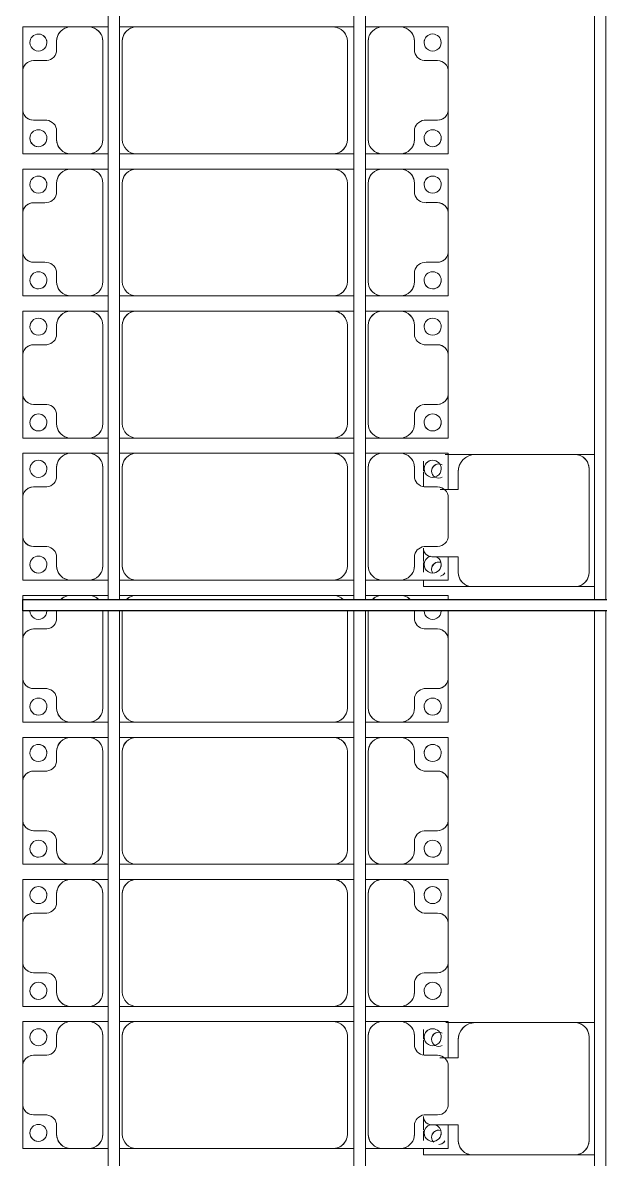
# Model space of a CAD drawing. Header units: millimetres. Extents: x -248177 to 167033, y 156986 to 268923.
# Drawn here: x -241154 to -239123, y 214489 to 218488 of the extents above; entities that cross this region are included whole.
import ezdxf

# ---------------------------------------------------------------- set-up
doc = ezdxf.new("R2010")
doc.units = ezdxf.units.MM
for name, color, linetype, lineweight in [('A-DETL-MBND', 5, 'Continuous', 9), ('A-GENM', 13, 'Continuous', 9), ('S-BEAM', 12, 'Continuous', 9)]:
    doc.layers.add(name, color=color, linetype=linetype, lineweight=lineweight)

# ---------------------------------------------------------------- blocks, each defined once
blk = doc.blocks.new('Dai phaodi lai - DẢI PHAO ĐI LẠI-17681-BỐ TRÍ KHUNG KẾT CẤU BÈ PIN 02')
at = {"layer": 'A-GENM', "color": 7}
for p, q in [((16276.8, 748.4), (16433.1, 748.4)), ((16276.8, 579.3), (16276.8, 748.4)), ((16276.8, 748.4), (16276.8, 579.3)), ((16433.1, 748.4), (16276.8, 748.4)), ((16566.9, 748.4), (16433.1, 748.4)), ((16566.9, 748.4), (16723.2, 748.4)), ((16723.2, 748.4), (16566.9, 748.4)), ((16723.2, 748.4), (16723.2, 579.3)), ((16723.2, 579.3), (16723.2, 748.4)), ((16776.8, 748.4), (16933.1, 748.4)), ((16776.8, 579.3), (16776.8, 748.4)), ((16776.8, 748.4), (16776.8, 579.3)), ((16933.1, 748.4), (16776.8, 748.4)), ((17066.9, 748.4), (16933.1, 748.4)), ((17066.9, 748.4), (17223.2, 748.4)), ((17223.2, 748.4), (17066.9, 748.4)), ((17223.2, 748.4), (17223.2, 579.3)), ((17223.2, 579.3), (17223.2, 748.4)), ((17276.8, 748.4), (17433.1, 748.4)), ((17276.8, 579.3), (17276.8, 748.4)), ((17276.8, 748.4), (17276.8, 579.3)), ((17433.1, 748.4), (17276.8, 748.4)), ((17566.9, 748.4), (17433.1, 748.4)), ((17566.9, 748.4), (17723.2, 748.4)), ((17723.2, 748.4), (17566.9, 748.4)), ((17723.2, 748.4), (17723.2, 579.3)), ((17723.2, 579.3), (17723.2, 748.4)), ((17776.8, 748.4), (17904.6, 748.4)), ((17776.8, 579.3), (17776.8, 748.4)), ((17776.8, 748.4), (17776.8, 579.3)), ((17904.6, 748.4), (17776.8, 748.4)), ((18066.9, 748.4), (17933.1, 748.4)), ((18141.1, 748.4), (18223.2, 748.4)), ((18223.2, 748.4), (18141.1, 748.4)), ((18223.2, 748.4), (18223.2, 579.3)), ((18223.2, 579.3), (18223.2, 748.4)), ((18276.8, 748.4), (18291.2, 748.4)), ((18276.8, 579.3), (18276.8, 748.4)), ((18276.8, 748.4), (18276.8, 579.3)), ((18291.2, 748.4), (18276.8, 748.4)), ((18331.2, 748.4), (18433.1, 748.4)), ((18433.1, 748.4), (18331.2, 748.4)), ((18566.9, 748.4), (18433.1, 748.4)), ((18566.9, 748.4), (18723.2, 748.4)), ((18723.2, 748.4), (18566.9, 748.4)), ((18723.2, 748.4), (18723.2, 579.3)), ((18723.2, 579.3), (18723.2, 748.4)), ((18776.8, 748.4), (18933.1, 748.4)), ((18776.8, 579.3), (18776.8, 748.4)), ((18776.8, 748.4), (18776.8, 579.3)), ((18933.1, 748.4), (18776.8, 748.4)), ((19066.9, 748.4), (18933.1, 748.4)), ((19066.9, 748.4), (19223.2, 748.4)), ((19223.2, 748.4), (19066.9, 748.4)), ((19223.2, 748.4), (19223.2, 579.3)), ((19223.2, 579.3), (19223.2, 748.4)), ((19276.8, 748.4), (19433.1, 748.4)), ((19276.8, 579.3), (19276.8, 748.4)), ((19276.8, 748.4), (19276.8, 579.3)), ((19433.1, 748.4), (19276.8, 748.4)), ((19566.9, 748.4), (19433.1, 748.4)), ((19566.9, 748.4), (19723.2, 748.4)), ((19723.2, 748.4), (19566.9, 748.4)), ((19723.2, 748.4), (19723.2, 579.3)), ((19723.2, 579.3), (19723.2, 748.4)), ((19776.8, 748.4), (19903.8, 748.4)), ((19776.8, 579.3), (19776.8, 748.4)), ((19776.8, 748.4), (19776.8, 579.3)), ((19903.8, 748.4), (19776.8, 748.4)), ((20066.9, 748.4), (19933.1, 748.4)), ((20140.2, 748.4), (20223.2, 748.4)), ((20223.2, 748.4), (20140.2, 748.4)), ((20223.2, 748.4), (20223.2, 579.3)), ((20223.2, 579.3), (20223.2, 748.4)), ((16395.1, 710.4), (16395.1, 670.7)), ((16604.9, 670.7), (16604.9, 710.4)), ((16895.1, 710.4), (16895.1, 670.7)), ((17104.9, 670.7), (17104.9, 710.4)), ((17395.1, 710.4), (17395.1, 670.7)), ((17604.9, 670.7), (17604.9, 710.4)), ((17895.1, 710.4), (17895.1, 670.7)), ((18104.9, 670.7), (18104.9, 710.4)), ((18395.1, 710.4), (18395.1, 670.7)), ((18604.9, 670.7), (18604.9, 710.4)), ((18895.1, 710.4), (18895.1, 670.7)), ((19104.9, 670.7), (19104.9, 710.4)), ((19395.1, 710.4), (19395.1, 670.7)), ((19604.9, 670.7), (19604.9, 710.4)), ((19895.1, 710.4), (19895.1, 670.7)), ((20104.9, 670.7), (20104.9, 710.4)), ((16364.3, 629.3), (16326.8, 629.3)), ((16673.2, 629.3), (16635.7, 629.3)), ((16864.3, 629.3), (16826.8, 629.3)), ((17173.2, 629.3), (17135.7, 629.3)), ((17364.3, 629.3), (17326.8, 629.3)), ((17673.2, 629.3), (17635.7, 629.3)), ((17864.3, 629.3), (17826.8, 629.3)), ((18173.2, 629.3), (18135.7, 629.3)), ((18364.3, 629.3), (18331.2, 629.3)), ((18673.2, 629.3), (18635.7, 629.3)), ((18864.3, 629.3), (18826.8, 629.3)), ((19173.2, 629.3), (19135.7, 629.3)), ((19364.3, 629.3), (19326.8, 629.3)), ((19673.2, 629.3), (19635.7, 629.3)), ((19864.3, 629.3), (19826.8, 629.3)), ((20173.2, 629.3), (20135.7, 629.3)), ((16276.8, 579.3), (16276.8, 516.7)), ((16723.2, 516.7), (16723.2, 579.3)), ((16776.8, 579.3), (16776.8, 516.7)), ((17223.2, 516.7), (17223.2, 579.3)), ((17276.8, 579.3), (17276.8, 516.7)), ((17723.2, 516.7), (17723.2, 579.3)), ((17776.8, 579.3), (17776.8, 516.7)), ((18223.2, 516.7), (18223.2, 579.3)), ((18276.8, 579.3), (18276.8, 516.7)), ((18723.2, 516.7), (18723.2, 579.3)), ((18776.8, 579.3), (18776.8, 516.7)), ((19223.2, 516.7), (19223.2, 579.3)), ((19276.8, 579.3), (19276.8, 516.7)), ((19723.2, 516.7), (19723.2, 579.3)), ((19776.8, 579.3), (19776.8, 516.7)), ((20223.2, 516.7), (20223.2, 579.3)), ((16276.8, 456.7), (16276.8, 516.7)), ((16276.8, 456.7), (16276.8, 516.7)), ((16723.2, 516.7), (16723.2, 456.7)), ((16723.2, 516.7), (16723.2, 456.7)), ((16776.8, 456.7), (16776.8, 516.7)), ((16776.8, 456.7), (16776.8, 516.7)), ((17223.2, 516.7), (17223.2, 456.7)), ((17223.2, 516.7), (17223.2, 456.7)), ((17276.8, 456.7), (17276.8, 516.7)), ((17276.8, 456.7), (17276.8, 516.7)), ((17723.2, 516.7), (17723.2, 456.7)), ((17723.2, 516.7), (17723.2, 456.7)), ((17776.8, 456.7), (17776.8, 516.7)), ((17776.8, 456.7), (17776.8, 516.7)), ((18223.2, 516.7), (18223.2, 456.7)), ((18223.2, 516.7), (18223.2, 456.7)), ((18276.8, 456.7), (18276.8, 516.7)), ((18276.8, 456.7), (18276.8, 516.7)), ((18723.2, 516.7), (18723.2, 456.7)), ((18723.2, 516.7), (18723.2, 456.7)), ((18776.8, 456.7), (18776.8, 516.7)), ((18776.8, 456.7), (18776.8, 516.7)), ((19223.2, 516.7), (19223.2, 456.7)), ((19223.2, 516.7), (19223.2, 456.7)), ((19276.8, 456.7), (19276.8, 516.7)), ((19276.8, 456.7), (19276.8, 516.7)), ((19723.2, 516.7), (19723.2, 456.7)), ((19723.2, 516.7), (19723.2, 456.7)), ((19776.8, 456.7), (19776.8, 516.7)), ((19776.8, 456.7), (19776.8, 516.7)), ((20223.2, 516.7), (20223.2, 456.7)), ((20223.2, 516.7), (20223.2, 456.7)), ((16326.8, 466.7), (16673.2, 466.7)), ((16826.8, 466.7), (17173.2, 466.7)), ((17326.8, 466.7), (17673.2, 466.7)), ((17826.8, 466.7), (18173.2, 466.7)), ((18331.2, 466.7), (18673.2, 466.7)), ((18826.8, 466.7), (19173.2, 466.7)), ((19326.8, 466.7), (19673.2, 466.7)), ((19826.8, 466.7), (20173.2, 466.7)), ((16276.8, 343.3), (16276.8, 416.7)), ((16276.8, 343.3), (16276.8, 416.7)), ((16723.2, 416.7), (16723.2, 343.3)), ((16723.2, 416.7), (16723.2, 343.3)), ((16776.8, 343.3), (16776.8, 416.7)), ((16776.8, 343.3), (16776.8, 416.7)), ((17223.2, 416.7), (17223.2, 343.3)), ((17223.2, 416.7), (17223.2, 343.3)), ((17276.8, 343.3), (17276.8, 416.7)), ((17276.8, 343.3), (17276.8, 416.7)), ((17723.2, 416.7), (17723.2, 343.3)), ((17723.2, 416.7), (17723.2, 343.3)), ((17776.8, 343.3), (17776.8, 416.7)), ((17776.8, 343.3), (17776.8, 416.7)), ((18223.2, 416.7), (18223.2, 343.3)), ((18223.2, 416.7), (18223.2, 343.3)), ((18276.8, 343.3), (18276.8, 416.7)), ((18276.8, 343.3), (18276.8, 416.7)), ((18723.2, 416.7), (18723.2, 343.3)), ((18723.2, 416.7), (18723.2, 343.3)), ((18776.8, 343.3), (18776.8, 416.7)), ((18776.8, 343.3), (18776.8, 416.7)), ((19223.2, 416.7), (19223.2, 343.3)), ((19223.2, 416.7), (19223.2, 343.3)), ((19276.8, 343.3), (19276.8, 416.7)), ((19276.8, 343.3), (19276.8, 416.7)), ((19723.2, 416.7), (19723.2, 343.3)), ((19723.2, 416.7), (19723.2, 343.3)), ((19776.8, 343.3), (19776.8, 416.7)), ((19776.8, 343.3), (19776.8, 416.7)), ((20223.2, 416.7), (20223.2, 343.3)), ((20223.2, 416.7), (20223.2, 343.3)), ((16673.2, 393.3), (16326.8, 393.3)), ((17173.2, 393.3), (16826.8, 393.3)), ((17673.2, 393.3), (17326.8, 393.3)), ((18173.2, 393.3), (17826.8, 393.3)), ((18673.2, 393.3), (18331.2, 393.3)), ((19173.2, 393.3), (18826.8, 393.3)), ((19673.2, 393.3), (19326.8, 393.3)), ((20173.2, 393.3), (19826.8, 393.3)), ((16276.8, 343.3), (16276.8, -348.3)), ((16723.2, -348.3), (16723.2, 343.3)), ((16776.8, 343.3), (16776.8, -348.3)), ((17223.2, -348.3), (17223.2, 343.3)), ((17276.8, 343.3), (17276.8, -348.3)), ((17723.2, -348.3), (17723.2, 343.3)), ((17776.8, 343.3), (17776.8, -348.3)), ((18223.2, -348.3), (18223.2, 343.3)), ((18276.8, 343.3), (18276.8, -348.3)), ((18723.2, -348.3), (18723.2, 343.3)), ((18776.8, 343.3), (18776.8, -348.3)), ((19223.2, -348.3), (19223.2, 343.3)), ((19276.8, 343.3), (19276.8, -348.3)), ((19723.2, -348.3), (19723.2, 343.3)), ((19776.8, 343.3), (19776.8, -348.3)), ((20223.2, -348.3), (20223.2, 343.3)), ((16276.8, -408.3), (16276.8, -348.3)), ((16276.8, -408.3), (16276.8, -348.3)), ((16723.2, -348.3), (16723.2, -408.3)), ((16723.2, -348.3), (16723.2, -408.3)), ((16776.8, -408.3), (16776.8, -348.3)), ((16776.8, -408.3), (16776.8, -348.3)), ((17223.2, -348.3), (17223.2, -408.3)), ((17223.2, -348.3), (17223.2, -408.3)), ((17276.8, -408.3), (17276.8, -348.3)), ((17276.8, -408.3), (17276.8, -348.3)), ((17723.2, -348.3), (17723.2, -408.3)), ((17723.2, -348.3), (17723.2, -408.3)), ((17776.8, -408.3), (17776.8, -348.3)), ((17776.8, -408.3), (17776.8, -348.3)), ((18223.2, -348.3), (18223.2, -408.3)), ((18223.2, -348.3), (18223.2, -408.3)), ((18276.8, -408.3), (18276.8, -348.3)), ((18276.8, -408.3), (18276.8, -348.3)), ((18723.2, -348.3), (18723.2, -408.3)), ((18723.2, -348.3), (18723.2, -408.3)), ((18776.8, -408.3), (18776.8, -348.3)), ((18776.8, -408.3), (18776.8, -348.3)), ((19223.2, -348.3), (19223.2, -408.3)), ((19223.2, -348.3), (19223.2, -408.3)), ((19276.8, -408.3), (19276.8, -348.3)), ((19276.8, -408.3), (19276.8, -348.3)), ((19723.2, -348.3), (19723.2, -408.3)), ((19723.2, -348.3), (19723.2, -408.3)), ((19776.8, -408.3), (19776.8, -348.3)), ((19776.8, -408.3), (19776.8, -348.3)), ((20223.2, -348.3), (20223.2, -408.3)), ((20223.2, -348.3), (20223.2, -408.3)), ((16326.8, -398.3), (16673.2, -398.3)), ((16826.8, -398.3), (17173.2, -398.3)), ((17326.8, -398.3), (17673.2, -398.3)), ((17826.8, -398.3), (18173.2, -398.3)), ((18331.2, -398.3), (18673.2, -398.3)), ((18826.8, -398.3), (19173.2, -398.3)), ((19326.8, -398.3), (19673.2, -398.3)), ((19826.8, -398.3), (20173.2, -398.3)), ((16276.8, -516.7), (16276.8, -448.3)), ((16276.8, -516.7), (16276.8, -448.3)), ((16673.2, -466.7), (16326.8, -466.7)), ((16723.2, -448.3), (16723.2, -516.7)), ((16723.2, -448.3), (16723.2, -516.7)), ((16776.8, -516.7), (16776.8, -448.3)), ((16776.8, -516.7), (16776.8, -448.3)), ((17173.2, -466.7), (16826.8, -466.7)), ((17223.2, -448.3), (17223.2, -516.7)), ((17223.2, -448.3), (17223.2, -516.7)), ((17276.8, -516.7), (17276.8, -448.3)), ((17276.8, -516.7), (17276.8, -448.3)), ((17673.2, -466.7), (17326.8, -466.7)), ((17723.2, -448.3), (17723.2, -516.7)), ((17723.2, -448.3), (17723.2, -516.7)), ((17776.8, -516.7), (17776.8, -448.3)), ((17776.8, -516.7), (17776.8, -448.3)), ((18173.2, -466.7), (17826.8, -466.7)), ((18223.2, -448.3), (18223.2, -516.7)), ((18223.2, -448.3), (18223.2, -516.7)), ((18276.8, -516.7), (18276.8, -448.3)), ((18276.8, -516.7), (18276.8, -448.3)), ((18673.2, -466.7), (18331.2, -466.7)), ((18723.2, -448.3), (18723.2, -516.7)), ((18723.2, -448.3), (18723.2, -516.7)), ((18776.8, -516.7), (18776.8, -448.3)), ((18776.8, -516.7), (18776.8, -448.3)), ((19173.2, -466.7), (18826.8, -466.7)), ((19223.2, -448.3), (19223.2, -516.7)), ((19223.2, -448.3), (19223.2, -516.7)), ((19276.8, -516.7), (19276.8, -448.3)), ((19276.8, -516.7), (19276.8, -448.3)), ((19673.2, -466.7), (19326.8, -466.7)), ((19723.2, -448.3), (19723.2, -516.7)), ((19723.2, -448.3), (19723.2, -516.7)), ((19776.8, -516.7), (19776.8, -448.3)), ((19776.8, -516.7), (19776.8, -448.3)), ((20173.2, -466.7), (19826.8, -466.7)), ((20223.2, -448.3), (20223.2, -516.7)), ((20223.2, -448.3), (20223.2, -516.7)), ((16276.8, -516.7), (16276.8, -579.3)), ((16723.2, -579.3), (16723.2, -516.7)), ((16776.8, -516.7), (16776.8, -579.3)), ((17223.2, -579.3), (17223.2, -516.7)), ((17276.8, -516.7), (17276.8, -579.3)), ((17723.2, -579.3), (17723.2, -516.7)), ((17776.8, -516.7), (17776.8, -579.3)), ((18223.2, -579.3), (18223.2, -516.7)), ((18276.8, -516.7), (18276.8, -579.3)), ((18723.2, -579.3), (18723.2, -516.7)), ((18776.8, -516.7), (18776.8, -579.3)), ((19223.2, -579.3), (19223.2, -516.7)), ((19276.8, -516.7), (19276.8, -579.3)), ((19723.2, -579.3), (19723.2, -516.7)), ((19776.8, -516.7), (19776.8, -579.3)), ((20223.2, -579.3), (20223.2, -516.7)), ((16276.8, -748.4), (16276.8, -579.3)), ((16276.8, -579.3), (16276.8, -748.4)), ((16723.2, -579.3), (16723.2, -748.4)), ((16723.2, -748.4), (16723.2, -579.3)), ((16776.8, -748.4), (16776.8, -579.3)), ((16776.8, -579.3), (16776.8, -748.4)), ((17223.2, -579.3), (17223.2, -748.4)), ((17223.2, -748.4), (17223.2, -579.3)), ((17276.8, -748.4), (17276.8, -579.3)), ((17276.8, -579.3), (17276.8, -748.4)), ((17723.2, -579.3), (17723.2, -748.4)), ((17723.2, -748.4), (17723.2, -579.3)), ((17776.8, -748.4), (17776.8, -579.3)), ((17776.8, -579.3), (17776.8, -748.4)), ((18223.2, -579.3), (18223.2, -748.4)), ((18223.2, -748.4), (18223.2, -579.3)), ((18276.8, -748.4), (18276.8, -579.3)), ((18276.8, -579.3), (18276.8, -748.4)), ((18723.2, -579.3), (18723.2, -748.4)), ((18723.2, -748.4), (18723.2, -579.3)), ((18776.8, -748.4), (18776.8, -579.3)), ((18776.8, -579.3), (18776.8, -748.4)), ((19223.2, -579.3), (19223.2, -748.4)), ((19223.2, -748.4), (19223.2, -579.3)), ((19276.8, -748.4), (19276.8, -579.3)), ((19276.8, -579.3), (19276.8, -748.4)), ((19723.2, -579.3), (19723.2, -748.4)), ((19723.2, -748.4), (19723.2, -579.3)), ((19776.8, -748.4), (19776.8, -579.3)), ((19776.8, -579.3), (19776.8, -748.4)), ((20223.2, -579.3), (20223.2, -748.4)), ((20223.2, -748.4), (20223.2, -579.3)), ((16326.8, -629.3), (16364.3, -629.3)), ((16635.7, -629.3), (16673.2, -629.3)), ((16826.8, -629.3), (16864.3, -629.3)), ((17135.7, -629.3), (17173.2, -629.3)), ((17326.8, -629.3), (17364.3, -629.3)), ((17635.7, -629.3), (17673.2, -629.3)), ((17826.8, -629.3), (17864.3, -629.3)), ((18135.7, -629.3), (18173.2, -629.3)), ((18331.2, -629.3), (18364.3, -629.3)), ((18635.7, -629.3), (18673.2, -629.3)), ((18826.8, -629.3), (18864.3, -629.3)), ((19135.7, -629.3), (19173.2, -629.3)), ((19326.8, -629.3), (19364.3, -629.3)), ((19635.7, -629.3), (19673.2, -629.3)), ((19826.8, -629.3), (19864.3, -629.3)), ((20135.7, -629.3), (20173.2, -629.3)), ((16395.1, -670.7), (16395.1, -710.4)), ((16604.9, -710.4), (16604.9, -670.7)), ((16895.1, -670.7), (16895.1, -710.4)), ((17104.9, -710.4), (17104.9, -670.7)), ((17395.1, -670.7), (17395.1, -710.4)), ((17604.9, -710.4), (17604.9, -670.7)), ((17895.1, -670.7), (17895.1, -710.4)), ((18104.9, -710.4), (18104.9, -670.7)), ((18395.1, -670.7), (18395.1, -710.4)), ((18604.9, -710.4), (18604.9, -670.7)), ((18895.1, -670.7), (18895.1, -710.4)), ((19104.9, -710.4), (19104.9, -670.7)), ((19395.1, -670.7), (19395.1, -710.4)), ((19604.9, -710.4), (19604.9, -670.7)), ((19895.1, -670.7), (19895.1, -710.4)), ((20104.9, -710.4), (20104.9, -670.7)), ((16433.1, -748.4), (16276.8, -748.4)), ((16276.8, -748.4), (16433.1, -748.4)), ((16433.1, -748.4), (16566.9, -748.4)), ((16723.2, -748.4), (16566.9, -748.4)), ((16566.9, -748.4), (16723.2, -748.4)), ((16933.1, -748.4), (16776.8, -748.4)), ((16776.8, -748.4), (16933.1, -748.4)), ((16933.1, -748.4), (17066.9, -748.4)), ((17223.2, -748.4), (17066.9, -748.4)), ((17066.9, -748.4), (17223.2, -748.4)), ((17433.1, -748.4), (17276.8, -748.4)), ((17276.8, -748.4), (17433.1, -748.4)), ((17433.1, -748.4), (17566.9, -748.4)), ((17723.2, -748.4), (17566.9, -748.4)), ((17566.9, -748.4), (17723.2, -748.4)), ((17933.1, -748.4), (17776.8, -748.4)), ((17776.8, -748.4), (17933.1, -748.4)), ((17933.1, -748.4), (18066.9, -748.4)), ((18223.2, -748.4), (18066.9, -748.4)), ((18066.9, -748.4), (18223.2, -748.4)), ((18291.2, -748.4), (18276.8, -748.4)), ((18276.8, -748.4), (18291.2, -748.4)), ((18433.1, -748.4), (18331.2, -748.4)), ((18331.2, -748.4), (18433.1, -748.4)), ((18433.1, -748.4), (18566.9, -748.4)), ((18723.2, -748.4), (18566.9, -748.4)), ((18566.9, -748.4), (18723.2, -748.4)), ((18933.1, -748.4), (18776.8, -748.4)), ((18776.8, -748.4), (18933.1, -748.4)), ((18933.1, -748.4), (19066.9, -748.4)), ((19223.2, -748.4), (19066.9, -748.4)), ((19066.9, -748.4), (19223.2, -748.4)), ((19433.1, -748.4), (19276.8, -748.4)), ((19276.8, -748.4), (19433.1, -748.4)), ((19433.1, -748.4), (19566.9, -748.4)), ((19723.2, -748.4), (19566.9, -748.4)), ((19566.9, -748.4), (19723.2, -748.4)), ((19933.1, -748.4), (19776.8, -748.4)), ((19776.8, -748.4), (19933.1, -748.4)), ((19933.1, -748.4), (20066.9, -748.4)), ((20223.2, -748.4), (20066.9, -748.4)), ((20066.9, -748.4), (20223.2, -748.4))]:
    blk.add_line(p, q, dxfattribs=at)
for centre, radius, start, end in [((16331.6, 693.3), 30, 90, 270), ((16331.6, 693.3), 30, 90, 180), ((16331.6, 693.3), 30, 270, 90), ((16331.6, 693.3), 30, 270, 90), ((16433.1, 710.4), 38, 90, 180), ((16433.1, 710.4), 38, 90, 180), ((16433.1, 710.4), 38, 127.0533, 180), ((16433.1, 710.4), 38, 127.0533, 180), ((16433.1, 710.4), 38, 90, 105), ((16433.1, 710.4), 38, 90, 105), ((16566.9, 710.4), 38, 360, 90), ((16566.9, 710.4), 38, 75, 90), ((16566.9, 710.4), 38, 360, 90), ((16566.9, 710.4), 38, 75, 90), ((16566.9, 710.4), 38, 0, 60), ((16566.9, 710.4), 38, 0, 60), ((16668.4, 693.3), 30, 90, 270), ((16668.4, 693.3), 30, 90, 270), ((16668.4, 693.3), 30, 270, 90), ((16668.4, 693.3), 30, 0, 90), ((16831.6, 693.3), 30, 90, 270), ((16831.6, 693.3), 30, 90, 180), ((16831.6, 693.3), 30, 270, 90), ((16831.6, 693.3), 30, 270, 90), ((16933.1, 710.4), 38, 90, 180), ((16933.1, 710.4), 38, 90, 180), ((16933.1, 710.4), 38, 120, 180), ((16933.1, 710.4), 38, 120, 180), ((16933.1, 710.4), 38, 90, 105), ((16933.1, 710.4), 38, 90, 105), ((17066.9, 710.4), 38, 360, 90), ((17066.9, 710.4), 38, 75, 90), ((17066.9, 710.4), 38, 360, 90), ((17066.9, 710.4), 38, 75, 90), ((17066.9, 710.4), 38, 360, 60), ((17066.9, 710.4), 38, 360, 60), ((17168.4, 693.3), 30, 90, 270), ((17168.4, 693.3), 30, 90, 270), ((17168.4, 693.3), 30, 270, 90), ((17168.4, 693.3), 30, 0, 90), ((17331.6, 693.3), 30, 90, 270), ((17331.6, 693.3), 30, 90, 180), ((17331.6, 693.3), 30, 270, 90), ((17331.6, 693.3), 30, 270, 90), ((17433.1, 710.4), 38, 90, 180), ((17433.1, 710.4), 38, 90, 180), ((17433.1, 710.4), 38, 120, 180), ((17433.1, 710.4), 38, 120, 180), ((17433.1, 710.4), 38, 90, 105), ((17433.1, 710.4), 38, 90, 105), ((17566.9, 710.4), 38, 360, 90), ((17566.9, 710.4), 38, 75, 90), ((17566.9, 710.4), 38, 360, 90), ((17566.9, 710.4), 38, 75, 90), ((17566.9, 710.4), 38, 360, 60), ((17566.9, 710.4), 38, 360, 60), ((17668.4, 693.3), 30, 90, 270), ((17668.4, 693.3), 30, 90, 270), ((17668.4, 693.3), 30, 270, 90), ((17668.4, 693.3), 30, 0, 90), ((17831.6, 693.3), 30, 90, 270), ((17831.6, 693.3), 30, 90, 180), ((17831.6, 693.3), 30, 270, 90), ((17831.6, 693.3), 30, 270, 90), ((17933.1, 710.4), 38, 90, 180), ((17933.1, 710.4), 38, 135, 180), ((17933.1, 710.4), 38, 135, 180), ((18066.9, 710.4), 38, 0, 90), ((18168.4, 693.3), 30, 90, 150), ((18168.4, 693.3), 30, 90, 150), ((18168.4, 693.3), 30, 270, 90), ((18168.4, 693.3), 30, 0, 90), ((18331.6, 693.3), 30, 270, 90), ((18331.6, 693.3), 30, 270, 90), ((18433.1, 710.4), 38, 90, 180), ((18433.1, 710.4), 38, 90, 180), ((18433.1, 710.4), 38, 120, 180), ((18433.1, 710.4), 38, 120, 180), ((18433.1, 710.4), 38, 90, 105), ((18433.1, 710.4), 38, 90, 105), ((18566.9, 710.4), 38, 0, 90), ((18566.9, 710.4), 38, 75, 90), ((18566.9, 710.4), 38, 0, 90), ((18566.9, 710.4), 38, 75, 90), ((18566.9, 710.4), 38, 0, 60), ((18566.9, 710.4), 38, 0, 60), ((18668.4, 693.3), 30, 90, 270), ((18668.4, 693.3), 30, 90, 270), ((18668.4, 693.3), 30, 270, 90), ((18668.4, 693.3), 30, 0, 90), ((18831.6, 693.3), 30, 90, 270), ((18831.6, 693.3), 30, 90, 180), ((18831.6, 693.3), 30, 270, 90), ((18831.6, 693.3), 30, 270, 90), ((18933.1, 710.4), 38, 90, 180), ((18933.1, 710.4), 38, 90, 180), ((18933.1, 710.4), 38, 120, 180), ((18933.1, 710.4), 38, 120, 180), ((18933.1, 710.4), 38, 90, 105), ((18933.1, 710.4), 38, 90, 105), ((19066.9, 710.4), 38, 360, 90), ((19066.9, 710.4), 38, 75, 90), ((19066.9, 710.4), 38, 360, 90), ((19066.9, 710.4), 38, 75, 90), ((19066.9, 710.4), 38, 0, 60), ((19066.9, 710.4), 38, 0, 60), ((19168.4, 693.3), 30, 90, 270), ((19168.4, 693.3), 30, 90, 270), ((19168.4, 693.3), 30, 270, 90), ((19168.4, 693.3), 30, 0, 90), ((19331.6, 693.3), 30, 90, 270), ((19331.6, 693.3), 30, 90, 180), ((19331.6, 693.3), 30, 270, 90), ((19331.6, 693.3), 30, 270, 90), ((19433.1, 710.4), 38, 90, 180), ((19433.1, 710.4), 38, 90, 180), ((19433.1, 710.4), 38, 120, 180), ((19433.1, 710.4), 38, 120, 180), ((19433.1, 710.4), 38, 90, 105), ((19433.1, 710.4), 38, 90, 105), ((19566.9, 710.4), 38, 360, 90), ((19566.9, 710.4), 38, 75, 90), ((19566.9, 710.4), 38, 360, 90), ((19566.9, 710.4), 38, 75, 90), ((19566.9, 710.4), 38, 0, 60), ((19566.9, 710.4), 38, 0, 60), ((19668.4, 693.3), 30, 90, 270), ((19668.4, 693.3), 30, 90, 270), ((19668.4, 693.3), 30, 270, 90), ((19668.4, 693.3), 30, 0, 90), ((19831.6, 693.3), 30, 90, 270), ((19831.6, 693.3), 30, 90, 180), ((19831.6, 693.3), 30, 270, 90), ((19831.6, 693.3), 30, 270, 90), ((19933.1, 710.4), 38, 90, 180), ((19933.1, 710.4), 38, 135, 180), ((19933.1, 710.4), 38, 135, 180), ((20066.9, 710.4), 38, 0, 90), ((20168.4, 693.3), 30, 90, 165), ((20168.4, 693.3), 30, 90, 165), ((20168.4, 693.3), 30, 270, 90), ((20168.4, 693.3), 30, 0, 90), ((16331.6, 693.3), 30, 195, 270), ((16668.4, 693.3), 30, 270, 345), ((16831.6, 693.3), 30, 195, 270), ((17168.4, 693.3), 30, 270, 345), ((17331.6, 693.3), 30, 195, 270), ((17668.4, 693.3), 30, 270, 345), ((17831.6, 693.3), 30, 195, 270), ((18168.4, 693.3), 30, 195, 270), ((18168.4, 693.3), 30, 195, 270), ((18168.4, 693.3), 30, 270, 345), ((18668.4, 693.3), 30, 270, 345), ((18831.6, 693.3), 30, 195, 270), ((19168.4, 693.3), 30, 270, 345), ((19331.6, 693.3), 30, 195, 270), ((19668.4, 693.3), 30, 270, 345), ((19831.6, 693.3), 30, 195, 270), ((20168.4, 693.3), 30, 195, 270), ((20168.4, 693.3), 30, 195, 270), ((20168.4, 693.3), 30, 270, 345), ((16355.2, 668.2), 40, 283.1885, 3.5081), ((16644.8, 668.2), 40, 176.4919, 256.8115), ((16855.2, 668.2), 40, 283.1885, 3.5081), ((17144.8, 668.2), 40, 176.4919, 256.8115), ((17355.2, 668.2), 40, 283.1885, 3.5081), ((17644.8, 668.2), 40, 176.4919, 256.8115), ((17855.2, 668.2), 40, 283.1885, 3.5081), ((18144.8, 668.2), 40, 176.4919, 256.8115), ((18355.2, 668.2), 40, 283.1885, 3.5081), ((18644.8, 668.2), 40, 176.4919, 256.8115), ((18855.2, 668.2), 40, 283.1885, 3.5081), ((19144.8, 668.2), 40, 176.4919, 256.8115), ((19355.2, 668.2), 40, 283.1885, 3.5081), ((19644.8, 668.2), 40, 176.4919, 256.8115), ((19855.2, 668.2), 40, 283.1885, 3.5081), ((20144.8, 668.2), 40, 176.4919, 256.8115), ((16326.8, 579.3), 50, 90, 180), ((16326.8, 579.3), 50, 90, 165), ((16673.2, 579.3), 50, 0, 90), ((16673.2, 579.3), 50, 15, 90), ((16826.8, 579.3), 50, 90, 180), ((16826.8, 579.3), 50, 90, 165), ((17173.2, 579.3), 50, 0, 90), ((17173.2, 579.3), 50, 15, 90), ((17326.8, 579.3), 50, 90, 180), ((17326.8, 579.3), 50, 90, 165), ((17673.2, 579.3), 50, 0, 90), ((17673.2, 579.3), 50, 15, 90), ((17826.8, 579.3), 50, 90, 180), ((17826.8, 579.3), 50, 90, 165), ((18173.2, 579.3), 50, 0, 90), ((18173.2, 579.3), 50, 15, 90), ((18326.8, 579.3), 50, 135, 180), ((18326.8, 579.3), 50, 135, 165), ((18673.2, 579.3), 50, 0, 90), ((18673.2, 579.3), 50, 15, 90), ((18826.8, 579.3), 50, 90, 180), ((18826.8, 579.3), 50, 90, 165), ((19173.2, 579.3), 50, 0, 90), ((19173.2, 579.3), 50, 15, 90), ((19326.8, 579.3), 50, 90, 180), ((19326.8, 579.3), 50, 90, 165), ((19673.2, 579.3), 50, 0, 90), ((19673.2, 579.3), 50, 15, 90), ((19826.8, 579.3), 50, 90, 180), ((19826.8, 579.3), 50, 90, 165), ((20173.2, 579.3), 50, 0, 90), ((20173.2, 579.3), 50, 15, 90), ((16326.8, 516.7), 50, 180, 270), ((16326.8, 516.7), 50, 195, 270), ((16673.2, 516.7), 50, 270, 0), ((16673.2, 516.7), 50, 270, 345), ((16826.8, 516.7), 50, 180, 270), ((16826.8, 516.7), 50, 195, 270), ((17173.2, 516.7), 50, 270, 0), ((17173.2, 516.7), 50, 270, 345), ((17326.8, 516.7), 50, 180, 270), ((17326.8, 516.7), 50, 195, 270), ((17673.2, 516.7), 50, 270, 0), ((17673.2, 516.7), 50, 270, 345), ((17826.8, 516.7), 50, 180, 270), ((17826.8, 516.7), 50, 195, 270), ((18173.2, 516.7), 50, 270, 0), ((18173.2, 516.7), 50, 270, 345), ((18326.8, 516.7), 50, 180, 225), ((18326.8, 516.7), 50, 195, 225), ((18673.2, 516.7), 50, 270, 360), ((18673.2, 516.7), 50, 270, 345), ((18826.8, 516.7), 50, 180, 270), ((18826.8, 516.7), 50, 195, 270), ((19173.2, 516.7), 50, 270, 0), ((19173.2, 516.7), 50, 270, 345), ((19326.8, 516.7), 50, 180, 270), ((19326.8, 516.7), 50, 195, 270), ((19673.2, 516.7), 50, 270, 0), ((19673.2, 516.7), 50, 270, 345), ((19826.8, 516.7), 50, 180, 270), ((19826.8, 516.7), 50, 195, 270), ((20173.2, 516.7), 50, 270, 0), ((20173.2, 516.7), 50, 270, 345), ((16326.8, 343.3), 50, 90, 180), ((16326.8, 343.3), 50, 150, 180), ((16326.8, 343.3), 50, 105, 135), ((16673.2, 343.3), 50, 360, 90), ((16673.2, 343.3), 50, 360, 75), ((16826.8, 343.3), 50, 90, 180), ((16826.8, 343.3), 50, 150, 180), ((16826.8, 343.3), 50, 105, 135), ((17173.2, 343.3), 50, 360, 90), ((17173.2, 343.3), 50, 360, 75), ((17326.8, 343.3), 50, 90, 180), ((17326.8, 343.3), 50, 150, 180), ((17326.8, 343.3), 50, 120, 135), ((17673.2, 343.3), 50, 360, 90), ((17673.2, 343.3), 50, 360, 75), ((17826.8, 343.3), 50, 90, 180), ((17826.8, 343.3), 50, 150, 180), ((17826.8, 343.3), 50, 105, 135), ((18173.2, 343.3), 50, 360, 90), ((18173.2, 343.3), 50, 360, 75), ((18326.8, 343.3), 50, 135, 180), ((18326.8, 343.3), 50, 150, 180), ((18673.2, 343.3), 50, 360, 90), ((18673.2, 343.3), 50, 360, 75), ((18826.8, 343.3), 50, 90, 180), ((18826.8, 343.3), 50, 150, 180), ((18826.8, 343.3), 50, 105, 135), ((19173.2, 343.3), 50, 0, 90), ((19173.2, 343.3), 50, 360, 75), ((19326.8, 343.3), 50, 90, 180), ((19326.8, 343.3), 50, 150, 180), ((19326.8, 343.3), 50, 105, 135), ((19673.2, 343.3), 50, 360, 90), ((19673.2, 343.3), 50, 360, 75), ((19826.8, 343.3), 50, 90, 180), ((19826.8, 343.3), 50, 150, 180), ((19826.8, 343.3), 50, 105, 135), ((20173.2, 343.3), 50, 360, 90), ((20173.2, 343.3), 50, 360, 75), ((16326.8, -348.3), 50, 180, 270), ((16673.2, -348.3), 50, 270, 360), ((16673.2, -348.3), 50, 270, 360), ((16826.8, -348.3), 50, 180, 270), ((17173.2, -348.3), 50, 270, 360), ((17173.2, -348.3), 50, 270, 360), ((17326.8, -348.3), 50, 180, 270), ((17673.2, -348.3), 50, 270, 0), ((17673.2, -348.3), 50, 270, 0), ((17826.8, -348.3), 50, 180, 270), ((18173.2, -348.3), 50, 270, 0), ((18173.2, -348.3), 50, 310.3731, 0), ((18326.8, -348.3), 50, 180, 225), ((18673.2, -348.3), 50, 270, 360), ((18673.2, -348.3), 50, 270, 360), ((18826.8, -348.3), 50, 180, 270), ((19173.2, -348.3), 50, 270, 0), ((19173.2, -348.3), 50, 270, 0), ((19326.8, -348.3), 50, 180, 270), ((19673.2, -348.3), 50, 270, 0), ((19673.2, -348.3), 50, 270, 0), ((19826.8, -348.3), 50, 180, 270), ((20173.2, -348.3), 50, 270, 360), ((20173.2, -348.3), 50, 270, 360), ((16326.8, -348.3), 50, 195, 270), ((16826.8, -348.3), 50, 195, 270), ((17326.8, -348.3), 50, 195, 270), ((17826.8, -348.3), 50, 195, 270), ((18173.2, -348.3), 50, 270, 300), ((18326.8, -348.3), 50, 195, 225), ((18826.8, -348.3), 50, 195, 270), ((19326.8, -348.3), 50, 195, 270), ((19826.8, -348.3), 50, 195, 270), ((16326.8, -516.7), 50, 90, 180), ((16326.8, -516.7), 50, 90, 165), ((16673.2, -516.7), 50, 360, 90), ((16673.2, -516.7), 50, 15, 90), ((16826.8, -516.7), 50, 90, 180), ((16826.8, -516.7), 50, 90, 165), ((17173.2, -516.7), 50, 0, 90), ((17173.2, -516.7), 50, 15, 90), ((17326.8, -516.7), 50, 90, 180), ((17326.8, -516.7), 50, 90, 165), ((17673.2, -516.7), 50, 360, 90), ((17673.2, -516.7), 50, 15, 90), ((17826.8, -516.7), 50, 90, 180), ((17826.8, -516.7), 50, 90, 165), ((18173.2, -516.7), 50, 360, 90), ((18173.2, -516.7), 50, 15, 90), ((18673.2, -516.7), 50, 0, 90), ((18673.2, -516.7), 50, 15, 90), ((18826.8, -516.7), 50, 90, 180), ((18826.8, -516.7), 50, 90, 165), ((19173.2, -516.7), 50, 0, 90), ((19173.2, -516.7), 50, 15, 90), ((19326.8, -516.7), 50, 90, 180), ((19326.8, -516.7), 50, 90, 165), ((19673.2, -516.7), 50, 0, 90), ((19673.2, -516.7), 50, 15, 90), ((19826.8, -516.7), 50, 90, 180), ((19826.8, -516.7), 50, 90, 165), ((20173.2, -516.7), 50, 360, 90), ((20173.2, -516.7), 50, 15, 90), ((18326.8, -516.7), 50, 135, 180), ((18326.8, -516.7), 50, 135, 165), ((16326.8, -579.3), 50, 180, 270), ((16326.8, -579.3), 50, 195, 270), ((16673.2, -579.3), 50, 270, 360), ((16673.2, -579.3), 50, 270, 345), ((16826.8, -579.3), 50, 180, 270), ((16826.8, -579.3), 50, 195, 270), ((17173.2, -579.3), 50, 270, 0), ((17173.2, -579.3), 50, 270, 345), ((17326.8, -579.3), 50, 180, 270), ((17326.8, -579.3), 50, 195, 270), ((17673.2, -579.3), 50, 270, 360), ((17673.2, -579.3), 50, 270, 345), ((17826.8, -579.3), 50, 180, 270), ((17826.8, -579.3), 50, 195, 270), ((18173.2, -579.3), 50, 270, 360), ((18173.2, -579.3), 50, 270, 345), ((18326.8, -579.3), 50, 180, 225), ((18326.8, -579.3), 50, 195, 225), ((18673.2, -579.3), 50, 270, 360), ((18673.2, -579.3), 50, 270, 345), ((18826.8, -579.3), 50, 180, 270), ((18826.8, -579.3), 50, 195, 270), ((19173.2, -579.3), 50, 270, 360), ((19173.2, -579.3), 50, 270, 345), ((19326.8, -579.3), 50, 180, 270), ((19326.8, -579.3), 50, 195, 270), ((19673.2, -579.3), 50, 270, 0), ((19673.2, -579.3), 50, 270, 345), ((19826.8, -579.3), 50, 180, 270), ((19826.8, -579.3), 50, 195, 270), ((20173.2, -579.3), 50, 270, 0), ((20173.2, -579.3), 50, 270, 345), ((16355.2, -668.2), 40, 356.4919, 76.8115), ((16644.8, -668.2), 40, 103.1885, 183.5081), ((16855.2, -668.2), 40, 356.4919, 76.8115), ((17144.8, -668.2), 40, 103.1885, 183.5081), ((17355.2, -668.2), 40, 356.4919, 76.8115), ((17644.8, -668.2), 40, 103.1885, 183.5081), ((17855.2, -668.2), 40, 356.4919, 76.8115), ((18144.8, -668.2), 40, 103.1885, 183.5081), ((18355.2, -668.2), 40, 356.4919, 76.8115), ((18644.8, -668.2), 40, 103.1885, 183.5081), ((18855.2, -668.2), 40, 356.4919, 76.8115), ((19144.8, -668.2), 40, 103.1885, 183.5081), ((19355.2, -668.2), 40, 356.4919, 76.8115), ((19644.8, -668.2), 40, 103.1885, 183.5081), ((19855.2, -668.2), 40, 356.4919, 76.8115), ((20144.8, -668.2), 40, 103.1885, 183.5081), ((16331.6, -693.3), 30, 90, 270), ((16331.6, -693.3), 30, 90, 165), ((16331.6, -693.3), 30, 270, 90), ((16331.6, -693.3), 30, 270, 90), ((16668.4, -693.3), 30, 90, 270), ((16668.4, -693.3), 30, 90, 270), ((16668.4, -693.3), 30, 270, 90), ((16668.4, -693.3), 30, 15, 90), ((16831.6, -693.3), 30, 90, 270), ((16831.6, -693.3), 30, 90, 165), ((16831.6, -693.3), 30, 270, 90), ((16831.6, -693.3), 30, 270, 90), ((17168.4, -693.3), 30, 90, 270), ((17168.4, -693.3), 30, 90, 270), ((17168.4, -693.3), 30, 270, 90), ((17168.4, -693.3), 30, 15, 90), ((17331.6, -693.3), 30, 90, 270), ((17331.6, -693.3), 30, 90, 165), ((17331.6, -693.3), 30, 270, 90), ((17331.6, -693.3), 30, 270, 90), ((17668.4, -693.3), 30, 90, 270), ((17668.4, -693.3), 30, 90, 270), ((17668.4, -693.3), 30, 270, 90), ((17668.4, -693.3), 30, 15, 90), ((17831.6, -693.3), 30, 90, 270), ((17831.6, -693.3), 30, 90, 165), ((17831.6, -693.3), 30, 270, 90), ((17831.6, -693.3), 30, 270, 90), ((18168.4, -693.3), 30, 90, 270), ((18168.4, -693.3), 30, 90, 270), ((18168.4, -693.3), 30, 270, 90), ((18168.4, -693.3), 30, 15, 90), ((18331.6, -693.3), 30, 270, 90), ((18331.6, -693.3), 30, 270, 90), ((18668.4, -693.3), 30, 90, 270), ((18668.4, -693.3), 30, 90, 270), ((18668.4, -693.3), 30, 270, 90), ((18668.4, -693.3), 30, 15, 90), ((18831.6, -693.3), 30, 90, 270), ((18831.6, -693.3), 30, 90, 165), ((18831.6, -693.3), 30, 270, 90), ((18831.6, -693.3), 30, 270, 90), ((19168.4, -693.3), 30, 90, 270), ((19168.4, -693.3), 30, 90, 270), ((19168.4, -693.3), 30, 270, 90), ((19168.4, -693.3), 30, 15, 90), ((19331.6, -693.3), 30, 90, 270), ((19331.6, -693.3), 30, 90, 165), ((19331.6, -693.3), 30, 270, 90), ((19331.6, -693.3), 30, 270, 90), ((19668.4, -693.3), 30, 90, 270), ((19668.4, -693.3), 30, 90, 270), ((19668.4, -693.3), 30, 270, 90), ((19668.4, -693.3), 30, 15, 90), ((19831.6, -693.3), 30, 90, 270), ((19831.6, -693.3), 30, 90, 165), ((19831.6, -693.3), 30, 270, 90), ((19831.6, -693.3), 30, 270, 90), ((20168.4, -693.3), 30, 90, 270), ((20168.4, -693.3), 30, 90, 270), ((20168.4, -693.3), 30, 270, 90), ((20168.4, -693.3), 30, 15, 90), ((16331.6, -693.3), 30, 180, 270), ((16433.1, -710.4), 38, 180, 270), ((16433.1, -710.4), 38, 180, 232.9094), ((16433.1, -710.4), 38, 180, 270), ((16433.1, -710.4), 38, 180, 232.9094), ((16566.9, -710.4), 38, 270, 0), ((16566.9, -710.4), 38, 270, 360), ((16566.9, -710.4), 38, 300, 0), ((16566.9, -710.4), 38, 300, 360), ((16668.4, -693.3), 30, 270, 360), ((16831.6, -693.3), 30, 180, 270), ((16933.1, -710.4), 38, 180, 270), ((16933.1, -710.4), 38, 180, 240), ((16933.1, -710.4), 38, 180, 270), ((16933.1, -710.4), 38, 180, 240), ((17066.9, -710.4), 38, 270, 0), ((17066.9, -710.4), 38, 270, 0), ((17066.9, -710.4), 38, 300, 0), ((17066.9, -710.4), 38, 300, 0), ((17168.4, -693.3), 30, 270, 360), ((17331.6, -693.3), 30, 180, 270), ((17433.1, -710.4), 38, 180, 270), ((17433.1, -710.4), 38, 180, 240), ((17433.1, -710.4), 38, 180, 270), ((17433.1, -710.4), 38, 180, 240), ((17566.9, -710.4), 38, 270, 360), ((17566.9, -710.4), 38, 270, 360), ((17566.9, -710.4), 38, 300, 360), ((17566.9, -710.4), 38, 300, 360), ((17668.4, -693.3), 30, 270, 360), ((17831.6, -693.3), 30, 180, 270), ((17933.1, -710.4), 38, 180, 270), ((17933.1, -710.4), 38, 180, 240), ((17933.1, -710.4), 38, 180, 270), ((17933.1, -710.4), 38, 180, 240), ((18066.9, -710.4), 38, 270, 0), ((18066.9, -710.4), 38, 270, 360), ((18066.9, -710.4), 38, 300, 0), ((18066.9, -710.4), 38, 300, 0), ((18168.4, -693.3), 30, 270, 360), ((18433.1, -710.4), 38, 180, 270), ((18433.1, -710.4), 38, 180, 240), ((18433.1, -710.4), 38, 180, 270), ((18433.1, -710.4), 38, 180, 240), ((18566.9, -710.4), 38, 270, 360), ((18566.9, -710.4), 38, 270, 360), ((18566.9, -710.4), 38, 300, 0), ((18566.9, -710.4), 38, 300, 360), ((18668.4, -693.3), 30, 270, 360), ((18831.6, -693.3), 30, 180, 270), ((18933.1, -710.4), 38, 180, 270), ((18933.1, -710.4), 38, 180, 240), ((18933.1, -710.4), 38, 180, 270), ((18933.1, -710.4), 38, 180, 240), ((19066.9, -710.4), 38, 270, 0), ((19066.9, -710.4), 38, 270, 360), ((19066.9, -710.4), 38, 300, 0), ((19066.9, -710.4), 38, 300, 360), ((19168.4, -693.3), 30, 270, 360), ((19331.6, -693.3), 30, 180, 270), ((19433.1, -710.4), 38, 180, 270), ((19433.1, -710.4), 38, 180, 240), ((19433.1, -710.4), 38, 180, 270), ((19433.1, -710.4), 38, 180, 240), ((19566.9, -710.4), 38, 270, 360), ((19566.9, -710.4), 38, 270, 360), ((19566.9, -710.4), 38, 300, 360), ((19566.9, -710.4), 38, 300, 360), ((19668.4, -693.3), 30, 270, 360), ((19831.6, -693.3), 30, 180, 270), ((19933.1, -710.4), 38, 180, 270), ((19933.1, -710.4), 38, 180, 240), ((19933.1, -710.4), 38, 180, 270), ((19933.1, -710.4), 38, 180, 240), ((20066.9, -710.4), 38, 270, 360), ((20066.9, -710.4), 38, 270, 360), ((20066.9, -710.4), 38, 300, 360), ((20066.9, -710.4), 38, 300, 360), ((20168.4, -693.3), 30, 270, 360), ((16433.1, -710.4), 38, 255, 270), ((16433.1, -710.4), 38, 255, 270), ((16566.9, -710.4), 38, 270, 285), ((16566.9, -710.4), 38, 270, 285), ((16933.1, -710.4), 38, 255, 270), ((16933.1, -710.4), 38, 255, 270), ((17066.9, -710.4), 38, 270, 285), ((17066.9, -710.4), 38, 270, 285), ((17433.1, -710.4), 38, 255, 270), ((17433.1, -710.4), 38, 255, 270), ((17566.9, -710.4), 38, 270, 285), ((17566.9, -710.4), 38, 270, 285), ((17933.1, -710.4), 38, 255, 270), ((17933.1, -710.4), 38, 255, 270), ((18066.9, -710.4), 38, 270, 285), ((18066.9, -710.4), 38, 270, 285), ((18433.1, -710.4), 38, 255, 270), ((18433.1, -710.4), 38, 255, 270), ((18566.9, -710.4), 38, 270, 285), ((18566.9, -710.4), 38, 270, 285), ((18933.1, -710.4), 38, 255, 270), ((18933.1, -710.4), 38, 255, 270), ((19066.9, -710.4), 38, 270, 285), ((19066.9, -710.4), 38, 270, 285), ((19433.1, -710.4), 38, 255, 270), ((19433.1, -710.4), 38, 255, 270), ((19566.9, -710.4), 38, 270, 285), ((19566.9, -710.4), 38, 270, 285), ((19933.1, -710.4), 38, 255, 270), ((19933.1, -710.4), 38, 255, 270), ((20066.9, -710.4), 38, 270, 285), ((20066.9, -710.4), 38, 270, 285)]:
    blk.add_arc(centre, radius, start, end, dxfattribs=at)
blk = doc.blocks.new('Dai phao do pin - DẢI PHAO ĐỠ PIN-V27-BỐ TRÍ KHUNG KẾT CẤU BÈ PIN 02')
at = {"layer": 'A-DETL-MBND', "color": 8}
for p, q in [((-1233.7, 241.6), (-1129.7, 241.6)), ((-1129.7, 241.6), (-1233.7, 241.6)), ((-779.7, 241.6), (-1129.7, 241.6)), ((-779.7, 241.6), (-710.3, 241.6)), ((-779.7, 241.6), (-710.3, 241.6)), ((-1312.2, 183.8), (-1312.2, 217.6)), ((-1312.2, 217.6), (-1312.2, 183.8)), ((-1312.2, 127.6), (-1312.2, 180.3)), ((-1312.2, 180.3), (-1312.2, 127.6)), ((-1189.7, 181.6), (-1189.7, 118.2)), ((-729.7, -173.4), (-729.7, 191.6)), ((-1189.7, 118.2), (-1254.1, 118.2)), ((-1312.2, -136.3), (-1312.2, -88.2)), ((-1312.2, -88.2), (-1312.2, -136.3)), ((-1282.2, -118.2), (-1189.7, -118.2)), ((-1189.7, -118.2), (-1189.7, -173.4)), ((-1312.2, -173.6), (-1312.2, -139.8)), ((-1312.2, -139.8), (-1312.2, -173.6)), ((-1312.2, -223.4), (-1312.2, -200.3)), ((-1312.2, -200.3), (-1312.2, -223.4)), ((-1139.7, -223.4), (-1312.2, -223.4)), ((-1312.2, -223.4), (-1139.7, -223.4)), ((-1139.7, -223.4), (-779.7, -223.4)), ((-710.3, -223.4), (-779.7, -223.4)), ((-710.3, -223.4), (-779.7, -223.4))]:
    blk.add_line(p, q, dxfattribs=at)
for centre, radius, start, end in [((-1129.7, 181.6), 60, 90, 180), ((-779.7, 191.6), 50, 360, 90), ((-1258.6, 183.2), 25, 60, 180), ((-1258.6, 183.2), 25, 90, 180), ((-1258.6, 183.2), 25, 60, 75), ((-1129.7, 181.6), 60, 120, 180), ((-779.7, 191.6), 50, 360, 75), ((-1258.6, 183.2), 25, 180, 300), ((-1258.6, 183.2), 25, 180, 300), ((-1282.2, -88.2), 30, 180, 270), ((-1282.2, -88.2), 30, 195, 210), ((-1282.2, -88.2), 30, 195, 255), ((-1282.2, -88.2), 30, 195, 210), ((-1282.2, -88.2), 30, 225, 255), ((-1282.2, -88.2), 30, 225, 255), ((-1258.6, -161.8), 25, 75, 180), ((-1258.6, -161.8), 25, 90, 180), ((-1258.6, -161.8), 25, 180, 225), ((-1258.6, -161.8), 25, 180, 225), ((-1258.6, -161.8), 25, 270, 330), ((-1258.6, -161.8), 25, 285, 330), ((-1139.7, -173.4), 50, 180, 270), ((-1139.7, -173.4), 50, 180, 255), ((-779.7, -173.4), 50, 270, 360), ((-779.7, -173.4), 50, 285, 360)]:
    blk.add_arc(centre, radius, start, end, dxfattribs=at)
blk = doc.blocks.new('Dai phao do pin - DẢI PHAO ĐỠ PIN-V28-BỐ TRÍ KHUNG KẾT CẤU BÈ PIN 02')
at = {"layer": 'A-DETL-MBND', "color": 8}
for p, q in [((-1235.7, 241.6), (-1129.7, 241.6)), ((-1129.7, 241.6), (-1235.7, 241.6)), ((-779.7, 241.6), (-1129.7, 241.6)), ((-779.7, 241.6), (-710.3, 241.6)), ((-779.7, 241.6), (-710.3, 241.6)), ((-1312.2, 184.7), (-1312.2, 218.4)), ((-1312.2, 218.4), (-1312.2, 184.7)), ((-1312.2, 128.4), (-1312.2, 181.1)), ((-1312.2, 181.1), (-1312.2, 128.4)), ((-1189.7, 181.6), (-1189.7, 118.2)), ((-729.7, -173.4), (-729.7, 191.6)), ((-1189.7, 118.2), (-1253.2, 118.2)), ((-1312.2, -135.4), (-1312.2, -88.2)), ((-1312.2, -88.2), (-1312.2, -135.4)), ((-1282.2, -118.2), (-1189.7, -118.2)), ((-1189.7, -118.2), (-1189.7, -173.4)), ((-1312.2, -172.7), (-1312.2, -139)), ((-1312.2, -139), (-1312.2, -172.7)), ((-1312.2, -223.4), (-1312.2, -199.4)), ((-1312.2, -199.4), (-1312.2, -223.4)), ((-1139.7, -223.4), (-1312.2, -223.4)), ((-1312.2, -223.4), (-1139.7, -223.4)), ((-1139.7, -223.4), (-779.7, -223.4)), ((-710.3, -223.4), (-779.7, -223.4)), ((-710.3, -223.4), (-779.7, -223.4))]:
    blk.add_line(p, q, dxfattribs=at)
for centre, radius, start, end in [((-1129.7, 181.6), 60, 90, 180), ((-779.7, 191.6), 50, 360, 90), ((-1258.6, 183.2), 25, 60, 180), ((-1258.6, 183.2), 25, 90, 180), ((-1258.6, 183.2), 25, 60, 75), ((-1129.7, 181.6), 60, 120, 180), ((-779.7, 191.6), 50, 360, 75), ((-1258.6, 183.2), 25, 180, 300), ((-1258.6, 183.2), 25, 180, 300), ((-1282.2, -88.2), 30, 180, 270), ((-1282.2, -88.2), 30, 195, 210), ((-1282.2, -88.2), 30, 195, 255), ((-1282.2, -88.2), 30, 195, 210), ((-1282.2, -88.2), 30, 225, 255), ((-1282.2, -88.2), 30, 225, 255), ((-1258.6, -161.8), 25, 75, 180), ((-1258.6, -161.8), 25, 90, 180), ((-1258.6, -161.8), 25, 180, 210), ((-1258.6, -161.8), 25, 180, 210), ((-1258.6, -161.8), 25, 285, 330), ((-1258.6, -161.8), 25, 285, 330), ((-1139.7, -173.4), 50, 180, 270), ((-1139.7, -173.4), 50, 180, 255), ((-779.7, -173.4), 50, 270, 360), ((-779.7, -173.4), 50, 285, 360)]:
    blk.add_arc(centre, radius, start, end, dxfattribs=at)
blk = doc.blocks.new('Dầm C52 - Dầm C52-24591-BỐ TRÍ KHUNG KẾT CẤU BÈ PIN 02')
at = {"layer": 'S-BEAM', "color": 1}
for p, q in [((2809.3, 20), (8769.3, 20)), ((8809.3, 20), (14769.3, 20)), ((8769.3, -20), (2809.3, -20)), ((14769.3, -20), (8809.3, -20))]:
    blk.add_line(p, q, dxfattribs=at)
blk = doc.blocks.new('Dầm C52 - Hộp 40x60-16517-BỐ TRÍ KHUNG KẾT CẤU BÈ PIN 02')
at = {"layer": 'S-BEAM', "color": 3, "lineweight": 25}
for p, q in [((-109999.4, -20), (-109999.4, 20)), ((-109999.4, 20), (109999.4, 20)), ((109999.4, -20), (-109999.4, -20))]:
    blk.add_line(p, q, dxfattribs=at)
blk = doc.blocks.new('HOBANMONG_BEPIN 2_rvt-1-BỐ TRÍ KHUNG KẾT CẤU BÈ PIN 02')
at = {"layer": 'A-GENM', "lineweight": 9}
for name, p, rotation in [('Dai phaodi lai - DẢI PHAO ĐI LẠI-17681-BỐ TRÍ KHUNG KẾT CẤU BÈ PIN 02', (-240406, 234750.3), 270.0007586098934), ('Dai phao do pin - DẢI PHAO ĐỠ PIN-V28-BỐ TRÍ KHUNG KẾT CẤU BÈ PIN 02', (-238432.6, 216727.5), 0.0007586094741477002), ('Dai phao do pin - DẢI PHAO ĐỠ PIN-V27-BỐ TRÍ KHUNG KẾT CẤU BÈ PIN 02', (-238432.6, 214728.3), 0.0007586094741477002)]:
    blk.add_blockref(name, p, dxfattribs=dict(at, rotation=rotation))
at = {"layer": 'S-BEAM', "lineweight": 9}
for name, p, rotation in [('Dầm C52 - Dầm C52-24591-BỐ TRÍ KHUNG KẾT CẤU BÈ PIN 02', (-240834, 207649.8), 90.00075860989138), ('Dầm C52 - Dầm C52-24591-BỐ TRÍ KHUNG KẾT CẤU BÈ PIN 02', (-239969, 207649.8), 90.00075860989138), ('Dầm C52 - Dầm C52-24591-BỐ TRÍ KHUNG KẾT CẤU BÈ PIN 02', (-239122.8, 207649.8), 90.00075860989138), ('Dầm C52 - Hộp 40x60-16517-BỐ TRÍ KHUNG KẾT CẤU BÈ PIN 02', (-131154.7, 216440.5), 0.0007586094741477002)]:
    blk.add_blockref(name, p, dxfattribs=dict(at, rotation=rotation))

msp = doc.modelspace()

# ---------------------------------------------------------------- block references
at = {"lineweight": 5}
msp.add_blockref('HOBANMONG_BEPIN 2_rvt-1-BỐ TRÍ KHUNG KẾT CẤU BÈ PIN 02', (0, 0), dxfattribs=at)

doc.saveas('drawing.dxf')
